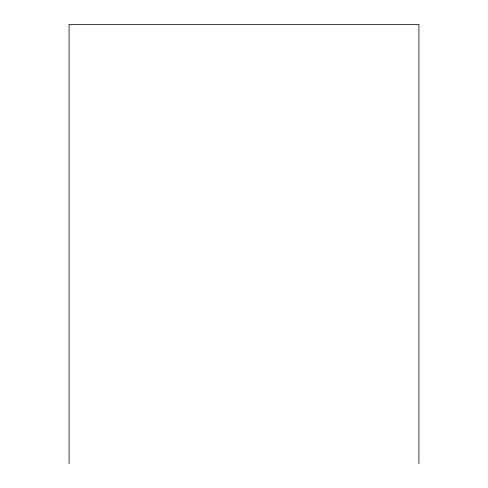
<?xml version="1.0" encoding="UTF-8"?>
<svg xmlns="http://www.w3.org/2000/svg" width="488" height="488" viewBox="0 0 488 488"><rect width="100%" height="100%" fill="white"/><g stroke="black" fill="none" stroke-linecap="round" stroke-linejoin="round"><path stroke-width="0.73" d="M418.918 463.6L418.918 24.4L69.082 24.4L69.082 463.6"/></g></svg>
